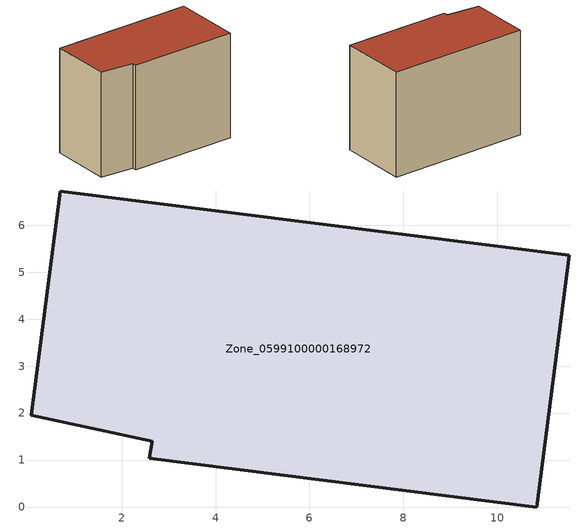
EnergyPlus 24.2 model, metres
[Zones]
Zone_0599100000168972
 floor ground (C_G): 0.08,1.95 0.69,6.73 11.53,5.36 10.84,0 2.59,1.03 2.65,1.4 z3.7
 wall outside (C_F): 11.53,5.36 0.69,6.73 0.08,1.95 2.65,1.4 2.59,1.03 10.84,0 11.53,5.36 z3.7:11.87
 roof outside (C_R): 0.69,6.73 0.08,1.95 2.65,1.4 2.59,1.03 10.84,0 11.53,5.36 z11.87
[BUILDING]
Pand.0599100000168972: North Axis=0; Terrain=City; Loads Convergence Tolerance Value=0.04; Temperature Convergence Tolerance Value=0.4; Solar Distribution=FullExterior; Maximum Number of Warmup Days=25; Minimum Number of Warmup Days=1
[Site:Location]
Rotterdam.The.Hague.AP_ZH_NLD Design_Conditions: Latitude=51.96; Longitude=4.45; Time Zone=1; Elevation=-4.5
[SITE:GROUNDTEMPERATURE:BUILDINGSURFACE]
18, 18, 18, 18, 18, 18, 18, 18, 18, 18, 18, 18
[MATERIAL] Thermal Absorptance=0.9; Solar Absorptance=0.7; Visible Absorptance=0.7
Name | Roughness | Thickness | Conductivity | Density | Specific Heat
G.TI.1975-1991 | MediumSmooth | 0.15 | 0.288461 | 540 | 1210
F.TI.1975-1991 | Rough | 0.3 | 0.230769 | 1920 | 840
R.TI.1975-1991 | MediumRough | 0.2 | 0.153846 | 1500 | 1000
[CONSTRUCTION]
C_G: G.TI.1975-1991
C_F: F.TI.1975-1991
C_R: R.TI.1975-1991
[ZONE]
Zone_0599100000168972: Type=1; Multiplier=1; Ceiling Height=Autocalculate; Volume=Autocalculate; Floor Area=autocalculate; Part of Total Floor Area=Yes
[ZONEINFILTRATION:DESIGNFLOWRATE]
Infil_Zone_0599100000168972: Zone or ZoneList or Space or SpaceList=Zone_0599100000168972; Schedule=AlwaysOn; Design Flow Rate Calculation Method=Flow/Area; Flow Rate per Floor Area=0.003; Constant Term Coefficient=1; Temperature Term Coefficient=0; Velocity Term Coefficient=0; Velocity Squared Term Coefficient=0
[HVACTEMPLATE:ZONE:IDEALLOADSAIRSYSTEM]
Zone_0599100000168972: Maximum Heating Supply Air Temperature=50; Minimum Cooling Supply Air Temperature=13; Maximum Heating Supply Air Humidity Ratio=0.0156; Minimum Cooling Supply Air Humidity Ratio=0.0077; Heating Limit=NoLimit; Cooling Limit=NoLimit; Dehumidification Control Type=ConstantSensibleHeatRatio; Cooling Sensible Heat Ratio=0.7; Dehumidification Setpoint=60; Humidification Control Type=None; Humidification Setpoint=30; Outdoor Air Method=None; Outdoor Air Flow Rate per Person=0.00944; Outdoor Air Flow Rate per Zone Floor Area=0; Outdoor Air Flow Rate per Zone=0; Demand Controlled Ventilation Type=None; Outdoor Air Economizer Type=NoEconomizer; Heat Recovery Type=None; Sensible Heat Recovery Effectiveness=0.7; Latent Heat Recovery Effectiveness=0.65
[ZONECONTROL:THERMOSTAT]
ThermostatControl_Zone_0599100000168972: Zone or ZoneList=Zone_0599100000168972; Control Type Schedule=DualSetpointControlType; Control 1=Thermostat_Zone_0599100000168972; Temperature Difference Between Cutout And Setpoint=0
[THERMOSTATSETPOINT:DUALSETPOINT]
Thermostat_Zone_0599100000168972: Heating Setpoint Temperature Schedule=HeatingSetpoint_Zone_0599100000168972; Cooling Setpoint Temperature Schedule=CoolingSetpoint_Zone_0599100000168972
[SCHEDULE:COMPACT]
HeatingSetpoint_Zone_0599100000168972: Through: 12/31, For: AllDays, Until: 24:00, 21
CoolingSetpoint_Zone_0599100000168972: Through: 12/31, For: AllDays, Until: 24:00, 24
DualSetpointControlType: Through: 12/31, For: AllDays, Until: 24:00, 4
AlwaysOn: Through: 12/31, For: AllDays, Until: 24:00, 1
